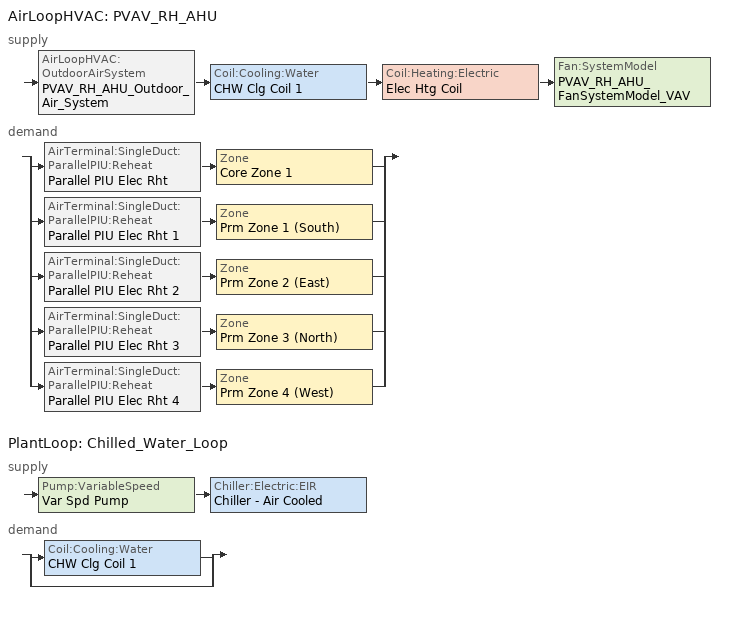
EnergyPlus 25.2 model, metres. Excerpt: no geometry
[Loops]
AirLoopHVAC 'PVAV_RH_AHU'
 supply: AirLoopHVAC:OutdoorAirSystem 'PVAV_RH_AHU_Outdoor_Air_System' > Coil:Cooling:Water 'CHW Clg Coil 1' > Coil:Heating:Electric 'Elec Htg Coil' > Fan:SystemModel 'PVAV_RH_AHU_FanSystemModel_VAV'
 demand: split
  | AirTerminal:SingleDuct:ParallelPIU:Reheat 'Parallel PIU Elec Rht' > Zone 'Core Zone 1'
  | AirTerminal:SingleDuct:ParallelPIU:Reheat 'Parallel PIU Elec Rht 1' > Zone 'Prm Zone 1 (South)'
  | AirTerminal:SingleDuct:ParallelPIU:Reheat 'Parallel PIU Elec Rht 2' > Zone 'Prm Zone 2 (East)'
  | AirTerminal:SingleDuct:ParallelPIU:Reheat 'Parallel PIU Elec Rht 3' > Zone 'Prm Zone 3 (North)'
  | AirTerminal:SingleDuct:ParallelPIU:Reheat 'Parallel PIU Elec Rht 4' > Zone 'Prm Zone 4 (West)'
PlantLoop 'Chilled_Water_Loop'
 supply: Pump:VariableSpeed 'Var Spd Pump' > Chiller:Electric:EIR 'Chiller - Air Cooled'
 demand: split
  | Coil:Cooling:Water 'CHW Clg Coil 1'
  | bypass
[ZoneControl:Thermostat] Temperature Difference Between Cutout And Setpoint {deltaC}=0
Name | Zone or ZoneList | Control Type Schedule | Control 1
Core Zone 1 Thermostat | Core Zone 1 | Core Zone 1 Thermostat Schedule | Core_bottom Setpoints
Prm Zone 1 (South) Thermostat | Prm Zone 1 (South) | Prm Zone 1 (South) Thermostat Schedule | Perimeter_bot_ZN_1 Setpoints
Prm Zone 2 (East) Thermostat | Prm Zone 2 (East) | Prm Zone 2 (East) Thermostat Schedule | Perimeter_bot_ZN_2 Setpoints
Prm Zone 3 (North) Thermostat | Prm Zone 3 (North) | Prm Zone 3 (North) Thermostat Schedule | Perimeter_bot_ZN_3 Setpoints
Prm Zone 4 (West) Thermostat | Prm Zone 4 (West) | Prm Zone 4 (West) Thermostat Schedule | Perimeter_bot_ZN_4 Setpoints
[ThermostatSetpoint:DualSetpoint] Heating Setpoint Temperature Schedule=Heating Thermostat Setpoint; Cooling Setpoint Temperature Schedule=Cooling Themostat Setpoint
Core_bottom Setpoints; Perimeter_bot_ZN_1 Setpoints; Perimeter_bot_ZN_2 Setpoints; Perimeter_bot_ZN_3 Setpoints; Perimeter_bot_ZN_4 Setpoints
[AirTerminal:SingleDuct:ParallelPIU:Reheat] Availability Schedule=Always On Discrete hvac_library; Maximum Primary Air Flow Rate {m3/s}=0.943895; Maximum Secondary Air Flow Rate {m3/s}=2.83168; Minimum Primary Air Flow Fraction=0.15; Fan On Flow Fraction=Autosize; Maximum Hot Water or Steam Flow Rate {m3/s}=Autosize; Minimum Hot Water or Steam Flow Rate {m3/s}=0; Convergence Tolerance=0.001; Fan Control Type=ConstantSpeed; Minimum Fan Turn Down Ratio=0.3; Design Heating Discharge Air Temperature {C}=32.1; High Limit Heating Discharge Air Temperature {C}=37.7
Name | Fan | Reheat Coil
Parallel PIU Elec Rht | Parallel PIU Elec Rht Fan | Parallel PIU Elec Rht Coil
Parallel PIU Elec Rht 1 | Parallel PIU Elec Rht Fan 1 | Parallel PIU Elec Rht Coil 1
Parallel PIU Elec Rht 2 | Parallel PIU Elec Rht Fan 2 | Parallel PIU Elec Rht Coil 2
Parallel PIU Elec Rht 3 | Parallel PIU Elec Rht Fan 3 | Parallel PIU Elec Rht Coil 3
Parallel PIU Elec Rht 4 | Parallel PIU Elec Rht Fan 4 | Parallel PIU Elec Rht Coil 4
[Coil:Heating:Electric] Availability Schedule=Always On Discrete hvac_library; Efficiency=1
Name | Nominal Capacity {W}
Parallel PIU Elec Rht Coil; Parallel PIU Elec Rht Coil 1; Parallel PIU Elec Rht Coil 2; Parallel PIU Elec Rht Coil 3; Parallel PIU Elec Rht Coil 4 | 8792
Elec Htg Coil | 150000
[Fan:ConstantVolume] Availability Schedule=Perimeter_Space_1_Occupant_Sch; Fan Total Efficiency=0.7; Pressure Rise {Pa}=250; Maximum Flow Rate {m3/s}=2.83168; Motor Efficiency=0.9; Motor In Airstream Fraction=1
Parallel PIU Elec Rht Fan; Parallel PIU Elec Rht Fan 1; Parallel PIU Elec Rht Fan 2; Parallel PIU Elec Rht Fan 3; Parallel PIU Elec Rht Fan 4
[Zone equipment]
Core Zone 1: Parallel PIU Elec Rht
Prm Zone 1 (South): Parallel PIU Elec Rht 1
Prm Zone 2 (East): Parallel PIU Elec Rht 2
Prm Zone 3 (North): Parallel PIU Elec Rht 3
Prm Zone 4 (West): Parallel PIU Elec Rht 4
[Sizing:Zone] Zone Cooling Design Supply Air Temperature Input Method=SupplyAirTemperature; Zone Cooling Design Supply Air Temperature {C}=12.8; Zone Heating Design Supply Air Temperature Input Method=SupplyAirTemperature; Zone Heating Design Supply Air Temperature {C}=32.2222; Zone Heating Design Supply Air Temperature Difference {deltaC}=11.11; Zone Cooling Design Supply Air Humidity Ratio {kgWater/kgDryAir}=0.0085; Zone Heating Design Supply Air Humidity Ratio {kgWater/kgDryAir}=0.008; Cooling Design Air Flow Method=DesignDay; Cooling Design Air Flow Rate {m3/s}=0; Cooling Minimum Air Flow per Zone Floor Area {m3/s-m2}=0.000762; Cooling Minimum Air Flow {m3/s}=0; Cooling Minimum Air Flow Fraction=0; Heating Design Air Flow Method=DesignDayWithLimit; Heating Design Air Flow Rate {m3/s}=0; Heating Maximum Air Flow per Zone Floor Area {m3/s-m2}=0; Heating Maximum Air Flow {m3/s}=0; Heating Maximum Air Flow Fraction=0.5; Account for Dedicated Outdoor Air System=No; Zone Load Sizing Method=Sensible Load Only No Latent Load; Zone Latent Cooling Design Supply Air Humidity Ratio Input Method=HumidityRatioDifference; Zone Cooling Design Supply Air Humidity Ratio Difference {kgWater/kgDryAir}=0.005; Zone Latent Heating Design Supply Air Humidity Ratio Input Method=HumidityRatioDifference; Zone Humidification Design Supply Air Humidity Ratio Difference {kgWater/kgDryAir}=0.005; Type of Space Sum to Use=Coincident
Name | Zone Cooling Design Supply Air Temperature Difference {deltaC} | Design Specification Outdoor Air Object | Design Specification Zone Air Distribution Object
Core Zone 1 | 8.33333 | Core Zone 1 DSOA Space List | Core Zone 1 Design Spec Zone Air Dist
Prm Zone 1 (South) | 11.1111 | Prm Zone 1 (South) DSOA Space List | Prm Zone 1 (South) Design Spec Zone Air Dist
Prm Zone 2 (East) | 11.1111 | Prm Zone 2 (East) DSOA Space List | Prm Zone 2 (East) Design Spec Zone Air Dist
Prm Zone 3 (North) | 11.1111 | Prm Zone 3 (North) DSOA Space List | Prm Zone 3 (North) Design Spec Zone Air Dist
Prm Zone 4 (West) | 11.1111 | Prm Zone 4 (West) DSOA Space List | Prm Zone 4 (West) Design Spec Zone Air Dist
[DesignSpecification:ZoneAirDistribution] Zone Air Distribution Effectiveness in Cooling Mode=0.8; Zone Air Distribution Effectiveness in Heating Mode=0.8; Minimum Zone Ventilation Efficiency=0
Core Zone 1 Design Spec Zone Air Dist; Prm Zone 1 (South) Design Spec Zone Air Dist; Prm Zone 2 (East) Design Spec Zone Air Dist; Prm Zone 3 (North) Design Spec Zone Air Dist; Prm Zone 4 (West) Design Spec Zone Air Dist
[Controller:MechanicalVentilation]
Controller Mechanical Ventilation 5: Availability Schedule=Always On Discrete; Demand Controlled Ventilation=No; System Outdoor Air Method=Standard62.1VentilationRateProcedure; Zone or ZoneList 1=Core Zone 1; Design Specification Outdoor Air Object Name 1=Core_Zone_Design_OA; Design Specification Zone Air Distribution Object Name 1=Core Zone 1 Design Spec Zone Air Dist; Zone or ZoneList 2=Prm Zone 1 (South); Design Specification Outdoor Air Object Name 2=Perimeter_Zone_1_Design_OA; Design Specification Zone Air Distribution Object Name 2=Prm Zone 1 (South) Design Spec Zone Air Dist; Zone or ZoneList 3=Prm Zone 2 (East); Design Specification Outdoor Air Object Name 3=Perimeter_Zone_2_Design_OA; Design Specification Zone Air Distribution Object Name 3=Prm Zone 2 (East) Design Spec Zone Air Dist; Zone or ZoneList 4=Prm Zone 3 (North); Design Specification Outdoor Air Object Name 4=Perimeter_Zone_3_Design_OA; Design Specification Zone Air Distribution Object Name 4=Prm Zone 3 (North) Design Spec Zone Air Dist; Zone or ZoneList 5=Prm Zone 4 (West); Design Specification Outdoor Air Object Name 5=Perimeter_Zone_4_Design_OA; Design Specification Zone Air Distribution Object Name 5=Prm Zone 4 (West) Design Spec Zone Air Dist
[DesignSpecification:OutdoorAir] Outdoor Air Method=Sum; Outdoor Air Flow per Person {m3/s-person}=0; Outdoor Air Flow per Zone Floor Area {m3/s-m2}=0; Outdoor Air Flow per Zone {m3/s}=0.0943895; Outdoor Air Flow Air Changes per Hour {1/hr}=0
Core_Zone_Design_OA; Perimeter_Zone_1_Design_OA; Perimeter_Zone_2_Design_OA; Perimeter_Zone_3_Design_OA; Perimeter_Zone_4_Design_OA
[DesignSpecification:OutdoorAir:SpaceList]
Name | Space 1 | Space 1 Design Specification Outdoor Air Object
Core Zone 1 DSOA Space List | Core_Space_1 | Core_Zone_Design_OA
Prm Zone 1 (South) DSOA Space List | Perimeter_Space_1 | Perimeter_Zone_1_Design_OA
Prm Zone 2 (East) DSOA Space List | Perimeter_Space_2 | Perimeter_Zone_2_Design_OA
Prm Zone 3 (North) DSOA Space List | Perimeter_Space_3 | Perimeter_Zone_3_Design_OA
Prm Zone 4 (West) DSOA Space List | Perimeter_Space_4 | Perimeter_Zone_4_Design_OA
[AirLoopHVAC]
PVAV_RH_AHU: Design Supply Air Flow Rate {m3/s}=4.71947; Design Return Air Flow Fraction of Supply Air Flow=1
[Sizing:System]
PVAV_RH_AHU: Type of Load to Size On=Sensible; Design Outdoor Air Flow Rate {m3/s}=Autosize; Central Heating Maximum System Air Flow Ratio=1; Preheat Design Temperature {C}=7; Preheat Design Humidity Ratio {kgWater/kgDryAir}=0.008; Precool Design Temperature {C}=12.8; Precool Design Humidity Ratio {kgWater/kgDryAir}=0.008; Central Cooling Design Supply Air Temperature {C}=12.8; Central Heating Design Supply Air Temperature {C}=40; Type of Zone Sum to Use=Coincident; 100% Outdoor Air in Cooling=No; 100% Outdoor Air in Heating=No; Central Cooling Design Supply Air Humidity Ratio {kgWater/kgDryAir}=0.0085; Central Heating Design Supply Air Humidity Ratio {kgWater/kgDryAir}=0.008; Cooling Supply Air Flow Rate Method=DesignDay; Cooling Supply Air Flow Rate {m3/s}=0; Cooling Supply Air Flow Rate Per Floor Area {m3/s-m2}=0.00996765; Cooling Fraction of Autosized Cooling Supply Air Flow Rate=1; Cooling Supply Air Flow Rate Per Unit Cooling Capacity {m3/s-W}=3.94755e-05; Heating Supply Air Flow Rate Method=DesignDay; Heating Supply Air Flow Rate {m3/s}=0; Heating Supply Air Flow Rate Per Floor Area {m3/s-m2}=0.00996765; Heating Fraction of Autosized Heating Supply Air Flow Rate=1; Heating Fraction of Autosized Cooling Supply Air Flow Rate=1; Heating Supply Air Flow Rate Per Unit Heating Capacity {m3/s-W}=3.15882e-05; System Outdoor Air Method=Standard62.1VentilationRateProcedure; Zone Maximum Outdoor Air Fraction=1; Cooling Design Capacity Method=CoolingDesignCapacity; Cooling Design Capacity {W}=Autosize; Cooling Design Capacity Per Floor Area {W/m2}=234.7; Fraction of Autosized Cooling Design Capacity=1; Heating Design Capacity Method=HeatingDesignCapacity; Heating Design Capacity {W}=Autosize; Heating Design Capacity Per Floor Area {W/m2}=157; Fraction of Autosized Heating Design Capacity=1; Central Cooling Capacity Control Method=OnOff; Occupant Diversity=Autosize
[Controller:WaterCoil]
Controller Water Coil 2: Control Variable=Temperature; Action=Reverse; Actuator Variable=Flow; Controller Convergence Tolerance {deltaC}=Autosize; Maximum Actuated Flow {m3/s}=Autosize; Minimum Actuated Flow {m3/s}=0
[Controller:OutdoorAir]
Controller Outdoor Air 5: Minimum Outdoor Air Flow Rate {m3/s}=0.08; Maximum Outdoor Air Flow Rate {m3/s}=Autosize; Economizer Control Type=DifferentialDryBulb; Economizer Control Action Type=ModulateFlow; Economizer Maximum Limit Dry-Bulb Temperature {C}=28; Economizer Maximum Limit Enthalpy {J/kg}=64000; Economizer Minimum Limit Dry-Bulb Temperature {C}=-100; Lockout Type=NoLockout; Minimum Limit Type=FixedMinimum; Mechanical Ventilation Controller=Controller Mechanical Ventilation 5; High Humidity Control=No; High Humidity Outdoor Air Flow Ratio=1; Control High Indoor Humidity Based on Outdoor Humidity Ratio=Yes; Heat Recovery Bypass Control Type=BypassWhenWithinEconomizerLimits; Economizer Operation Staging=InterlockedWithMechanicalCooling
[SetpointManager:MixedAir] Control Variable=Temperature
Node 68 OS Default SPM; Node 36 OS Default SPM
[Coil:Cooling:Water]
CHW Clg Coil 1: Availability Schedule=Always On Discrete hvac_library; Design Water Flow Rate {m3/s}=0.00315451; Design Air Flow Rate {m3/s}=4.71947; Design Inlet Water Temperature {C}=6.66667; Design Inlet Air Temperature {C}=28.1389; Design Outlet Air Temperature {C}=12.7778; Design Inlet Air Humidity Ratio {kgWater/kgDryAir}=0.008616; Design Outlet Air Humidity Ratio {kgWater/kgDryAir}=0.00779705; Type of Analysis=SimpleAnalysis; Heat Exchanger Configuration=CrossFlow
[SetpointManager:Scheduled] Control Variable=Temperature
Name | Schedule
Scheduled Deck Temp | Preheat_Coil_LAT
PVAV_RH_AHU_Scheduled_Deck_Temp | SCHEDULED_Reheat_Temp
[Fan:SystemModel]
PVAV_RH_AHU_FanSystemModel_VAV: Availability Schedule=Always On Discrete hvac_library; Design Maximum Air Flow Rate {m3/s}=4.71947; Speed Control Method=Continuous; Electric Power Minimum Flow Rate Fraction=0; Design Pressure Rise {Pa}=1017.592; Motor Efficiency=0.93; Motor In Air Stream Fraction=1; Design Electric Power Consumption {W}=10000; Design Power Sizing Method=TotalEfficiencyAndPressure; Electric Power Per Unit Flow Rate {W/(m3/s)}=840; Electric Power Per Unit Flow Rate Per Unit Pressure {W/((m3/s)-Pa)}=1.66667; Fan Total Efficiency=0.6045; Electric Power Function of Flow Fraction Curve=VAV Fan Curve; Motor Loss Radiative Fraction=0; Number of Speeds=1
[PlantLoop]
Chilled_Water_Loop: Fluid Type=Water; Plant Equipment Operation Scheme=Chilled_Water_Loop Operation Schemes; Maximum Loop Temperature {C}=100; Minimum Loop Temperature {C}=0; Maximum Loop Flow Rate {m3/s}=Autosize; Minimum Loop Flow Rate {m3/s}=1.57725e-05; Plant Loop Volume {m3}=Autocalculate; Load Distribution Scheme=Optimal; Plant Loop Demand Calculation Scheme=SingleSetpoint; Common Pipe Simulation=None
[Sizing:Plant]
Chilled_Water_Loop: Loop Type=Cooling; Design Loop Exit Temperature {C}=6.66667; Loop Design Temperature Difference {deltaC}=6.66667; Sizing Option=NonCoincident; Zone Timesteps in Averaging Window=1; Coincident Sizing Factor Mode=None
[Pump:VariableSpeed]
Var Spd Pump: Design Maximum Flow Rate {m3/s}=0.00378541; Design Pump Head {Pa}=179352; Design Power Consumption {W}=1320; Motor Efficiency=0.9; Fraction of Motor Inefficiencies to Fluid Stream=0; Coefficient 1 of the Part Load Performance Curve=0; Coefficient 2 of the Part Load Performance Curve=1; Coefficient 3 of the Part Load Performance Curve=0; Coefficient 4 of the Part Load Performance Curve=0; Design Minimum Flow Rate {m3/s}=0; Pump Control Type=Continuous; Skin Loss Radiative Fraction=0.5; Design Power Sizing Method=PowerPerFlowPerPressure; Design Electric Power per Unit Flow Rate {W/(m3/s)}=348707; Design Shaft Power per Unit Flow Rate per Unit Head {W/((m3/s)-Pa)}=1.28205; Design Minimum Flow Rate Fraction=0
[Chiller:Electric:EIR]
Chiller - Air Cooled: Reference Capacity {W}=87921.3; Reference COP {W/W}=4.1; Reference Leaving Chilled Water Temperature {C}=6.67; Reference Entering Condenser Fluid Temperature {C}=29.4; Reference Chilled Water Flow Rate {m3/s}=Autosize; Reference Condenser Fluid Flow Rate {m3/s}=Autosize; Cooling Capacity Function of Temperature Curve=OS:Curve:Biquadratic 3; Electric Input to Cooling Output Ratio Function of Temperature Curve=OS:Curve:Biquadratic 4; Electric Input to Cooling Output Ratio Function of Part Load Ratio Curve=OS:Curve:Quadratic 4; Minimum Part Load Ratio=0.2; Maximum Part Load Ratio=1; Optimum Part Load Ratio=1; Minimum Unloading Ratio=0.2; Condenser Type=AirCooled; Condenser Fan Power Ratio {W/W}=0; Fraction of Compressor Electric Consumption Rejected by Condenser=1; Leaving Chilled Water Lower Temperature Limit {C}=2; Chiller Flow Mode=NotModulated; Sizing Factor=1; Basin Heater Capacity {W/K}=0; Basin Heater Setpoint Temperature {C}=10; Condenser Heat Recovery Relative Capacity Fraction=1; Condenser Flow Control=ConstantFlow; Condenser Minimum Flow Fraction=0.2; Thermosiphon Minimum Temperature Difference=0
[PlantEquipmentOperationSchemes]
Chilled_Water_Loop Operation Schemes: Control Scheme 1=Chilled_Water_Loop Cooling Operation Scheme; Control Scheme 1 Schedule=Always On Discrete
[PlantEquipmentOperation:CoolingLoad]
Chilled_Water_Loop Cooling Operation Scheme: Load Range 1 Lower Limit {W}=0; Load Range 1 Upper Limit {W}=1000000000; Range 1 Equipment List=Chilled_Water_Loop Cooling Equipment List
[PlantEquipmentList]
Chilled_Water_Loop Cooling Equipment List: Chiller - Air Cooled
[SetpointManager:OutdoorAirReset]
OA Temp Reset: Control Variable=Temperature; Setpoint at Outdoor Low Temperature {C}=12.2222; Outdoor Low Temperature {C}=15.5556; Setpoint at Outdoor High Temperature {C}=6.66667; Outdoor High Temperature {C}=26.6667
[Schedule:Compact]
Core Zone 1 Thermostat Schedule; Prm Zone 1 (South) Thermostat Schedule; Prm Zone 2 (East) Thermostat Schedule; Prm Zone 3 (North) Thermostat Schedule; Prm Zone 4 (West) Thermostat Schedule: Through: 12/31, For: AllDays, Until: 24:00, 4
Perimeter_Space_1_Occupant_Sch: Through: 12/31, For: Weekdays, Until: 06:00, 0, Until: 07:00, 0.1, Until: 08:00, 0.2, Until: 10:00, 0.95, Until: 11:00, 0.975703, Until: 12:00, 0.95, Until: 13:00, 0.513528, Until: 14:00, 0.95, Until: 15:00, 0.975703, Until: 17:00, 0.95, Until: 18:00, 0.3, Until: 22:00, 0.1, Until: 23:00, 0.05, Until: 24:00, 0.05, For: Saturday, Until: 06:00, 0, Until: 07:00, 0.1, Until: 08:00, 0.1, Until: 10:00, 0.3, Until: 11:00, 0.308117, Until: 12:00, 0.3, Until: 13:00, 0.102706, Until: 14:00, 0.1, Until: 15:00, 0.102706, Until: 17:00, 0.1, Until: 18:00, 0.05, Until: 19:00, 0.05, Until: 24:00, 0, For: SummerDesignDay, Until: 06:00, 1e-9, Until: 22:00, 1, Until: 24:00, 0.05, For: WinterDesignDay, Until: 24:00, 0, For:Sunday Holidays AllOtherDays, Until: 06:00, 0, Until: 18:00, 0.05, Until: 24:00, 0
[Schedule:Constant]
Always On Discrete hvac_library: OnOff hvac_library, 1
Always On Discrete: OnOff, 1
[Schedule:Day:Interval]
Weekday: No, 05:00, 15.6, 22:00, 21, 24:00, 15.6
Saturdays 1: No, 05:00, 15.6, 17:00, 21, 24:00, 15.6
Sundays 2: No, 24:00, 15.6
Weekdays: No, 05:00, 26.7, 22:00, 24, 24:00, 26.1005
Saturdays: No, 05:00, 26.7, 17:00, 24, 24:00, 26.7
Sundays: No, 24:00, 26.7
Deck Temperature Default 3: No, 24:00, 10
Deck Temperature Default 5: No, 05:00, 18.3333, 17:00, 12.8675, 24:00, 18.3333
Deck Temperature Summer Design Day 3; Deck Temperature Winter Design Day 3: No, 24:00, 12.8
Deck Temperature Summer Design Day 5: No, 05:00, 18.3333, 17:00, 12.7779, 24:00, 18.3333
Deck Temperature Winter Design Day 5: No, 05:00, 18.3333, 17:00, 12.8, 24:00, 18.3333
[Schedule:Week:Daily]
Heating Thermostat Setpoint Week Rule - Jan1-Jan2: Weekday, Weekday, Weekday, Weekday, Weekday, Weekday, Saturdays 1, Weekday, Weekday, Weekday, Weekday, Weekday
Heating Thermostat Setpoint Week Rule - Jan3-Dec31: Sundays 2, Weekday, Weekday, Weekday, Weekday, Weekday, Saturdays 1, Weekday, Weekday, Weekday, Weekday, Weekday
Cooling Themostat Setpoint Week Rule - Jan1-Jan2: Weekdays, Weekdays, Weekdays, Weekdays, Weekdays, Weekdays, Saturdays, Weekdays, Weekdays, Weekdays, Weekdays, Weekdays
Cooling Themostat Setpoint Week Rule - Jan3-Dec31: Sundays, Weekdays, Weekdays, Weekdays, Weekdays, Weekdays, Saturdays, Weekdays, Weekdays, Weekdays, Weekdays, Weekdays
Preheat_Coil_LAT Week Rule - Jan1-Dec31: Deck Temperature Default 3, Deck Temperature Default 3, Deck Temperature Default 3, Deck Temperature Default 3, Deck Temperature Default 3, Deck Temperature Default 3, Deck Temperature Default 3, Deck Temperature Default 3, Deck Temperature Summer Design Day 3, Deck Temperature Winter Design Day 3, Deck Temperature Default 3, Deck Temperature Default 3
SCHEDULED_Reheat_Temp Week Rule - Jan1-Dec31: Deck Temperature Default 5, Deck Temperature Default 5, Deck Temperature Default 5, Deck Temperature Default 5, Deck Temperature Default 5, Deck Temperature Default 5, Deck Temperature Default 5, Deck Temperature Default 5, Deck Temperature Summer Design Day 5, Deck Temperature Winter Design Day 5, Deck Temperature Default 5, Deck Temperature Default 5
[Schedule:Year]
Heating Thermostat Setpoint: Heating Thermostat Setpoint Week Rule - Jan1-Jan2, 1, 1, 1, 2, Heating Thermostat Setpoint Week Rule - Jan3-Dec31, 1, 3, 12, 31
Cooling Themostat Setpoint: Cooling Themostat Setpoint Week Rule - Jan1-Jan2, 1, 1, 1, 2, Cooling Themostat Setpoint Week Rule - Jan3-Dec31, 1, 3, 12, 31
Preheat_Coil_LAT: Preheat_Coil_LAT Week Rule - Jan1-Dec31, 1, 1, 12, 31
SCHEDULED_Reheat_Temp: SCHEDULED_Reheat_Temp Week Rule - Jan1-Dec31, 1, 1, 12, 31
[Curve:Quartic]
VAV Fan Curve: Coefficient1 Constant=0.0407599; Coefficient2 x=0.088045; Coefficient3 x**2=-0.0729261; Coefficient4 x**3=0.94374; Coefficient5 x**4=0; Minimum Value of x=0; Maximum Value of x=1; Minimum Curve Output=0; Maximum Curve Output=1; Input Unit Type for X=Dimensionless; Output Unit Type=Dimensionless
[Curve:Biquadratic] Minimum Value of x=0; Maximum Value of x=20; Minimum Value of y=0; Maximum Value of y=50
Name | Coefficient1 Constant | Coefficient2 x | Coefficient3 x**2 | Coefficient4 y | Coefficient5 y**2 | Coefficient6 x*y
OS:Curve:Biquadratic 3 | 1.04338 | 0.0407077 | 0.0004506 | -0.0041514 | -8.86e-05 | -0.0003467
OS:Curve:Biquadratic 4 | 0.596191 | -0.0099496 | 0.0007888 | 0.0004506 | 0.0004875 | -0.0007623
[Curve:Quadratic]
OS:Curve:Quadratic 4: Coefficient1 Constant=1.68531; Coefficient2 x=-0.999344; Coefficient3 x**2=0.314032; Minimum Value of x=0; Maximum Value of x=1.2
